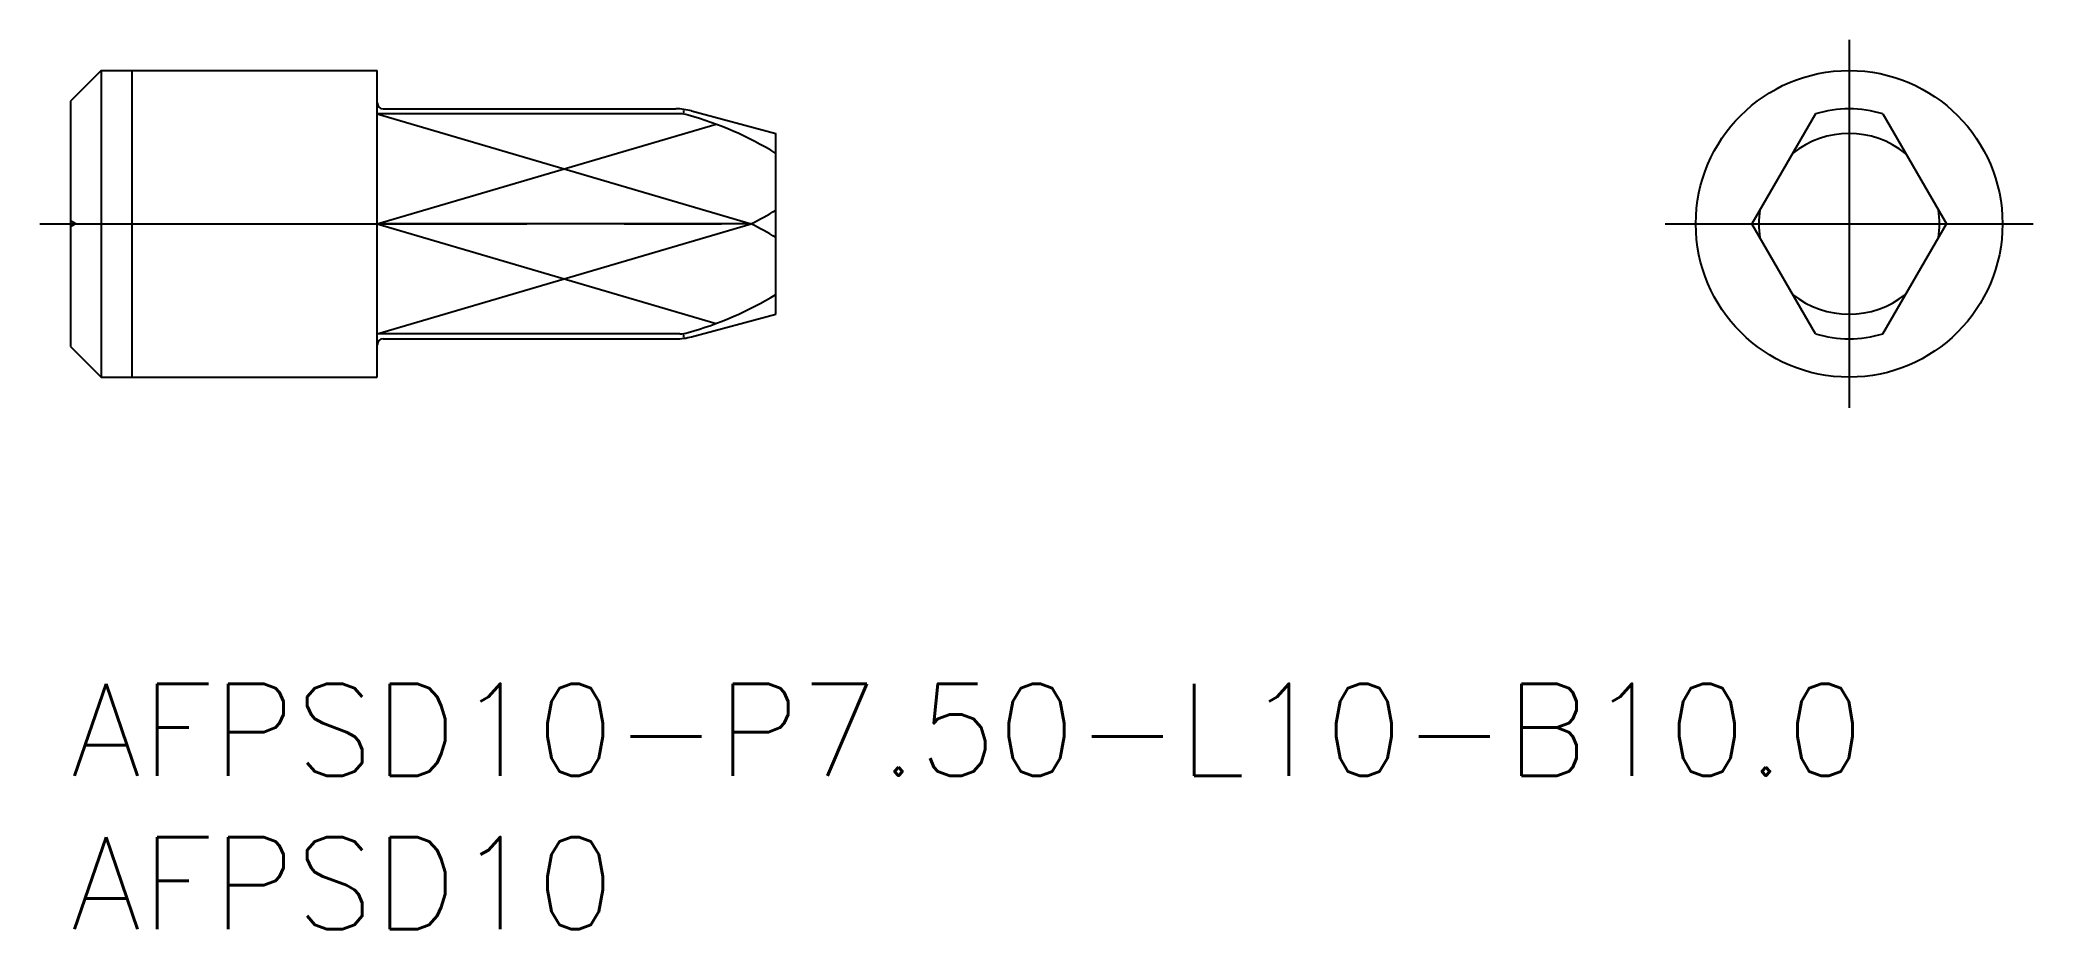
# Model space of a CAD drawing. Extents: x -1 to 64, y -8 to 21.
import ezdxf

# ---------------------------------------------------------------- set-up
doc = ezdxf.new("R2010")
doc.units = 0
doc.header["$LTSCALE"] = 0.5
doc.linetypes.add('CENTER', pattern=[50.8, 31.75, -6.35, 6.35, -6.35])
doc.linetypes.add('DASHED', pattern=[19.05, 12.7, -6.35])
for name, color, linetype in [('MSM_CENTER', 1, 'CENTER'), ('MSM_CONTINUOUS', 7, 'CONTINUOUS'), ('MSM_DASHED', 4, 'DASHED'), ('MSM_NARROW', 5, 'CONTINUOUS'), ('MSM_PART_NUMBER', 7, 'CONTINUOUS')]:
    doc.layers.add(name, color=color, linetype=linetype)
doc.styles.get("Standard").update_dxf_attribs({"font": 'txt.shx', "height": 3, "bigfont": 'bigfont.shx'})

# ---------------------------------------------------------------- blocks, each defined once
blk = doc.blocks.new('*U17')
at = {"layer": 'MSM_PART_NUMBER'}
blk.add_text('AFPSD10-P7.50-L10-B10.0', height=3, dxfattribs=at).set_placement((0, -3))
blk = doc.blocks.new('*U18')
at = {"layer": 'MSM_PART_NUMBER'}
blk.add_text('AFPSD10', height=3, dxfattribs=at).set_placement((0, -8))

msp = doc.modelspace()

# ---------------------------------------------------------------- linework, layer by layer
at = {"layer": 'MSM_CENTER'}
for p, q in [((58, 21), (58, 9)), ((-1, 15), (24, 15)), ((52, 15), (64, 15))]:
    msp.add_line(p, q, dxfattribs=at)
at = {"layer": 'MSM_CONTINUOUS'}
for p, q in [((1, 20), (0, 19)), ((1, 20), (1, 10)), ((1, 20), (10, 20)), ((10, 10), (10, 20)), ((0, 19), (0, 11)), ((19.866, 18.585), (10, 18.585)), ((10.2, 18.75), (19.737, 18.75)), ((20.254, 18.682), (23, 17.946)), ((56.9, 18.585), (54.83, 15)), ((59.1, 18.585), (61.17, 15)), ((23, 12.054), (23, 17.946)), ((22.2, 15), (10, 15)), ((56.9, 11.415), (54.83, 15)), ((59.1, 11.415), (61.17, 15)), ((20.254, 11.318), (23, 12.054)), ((19.866, 11.415), (10, 11.415)), ((10.2, 11.25), (19.737, 11.25)), ((0, 11), (1, 10)), ((1, 10), (10, 10))]:
    msp.add_line(p, q, dxfattribs=at)
msp.add_circle((58, 15), 5, dxfattribs=at)
for centre, radius, start, end in [((10.2, 18.95), 0.2, 180, 270), ((19.737, 16.75), 2, 75, 90), ((19.866, 17.585), 1, 74.33938, 90), ((17.067, 7.602), 11.368, 58.5393, 74.33938), ((58, 15), 3.75, 72.94238, 107.05762), ((58, 15), 2.946, 51.287, 128.713), ((17.067, 25.143), 11.368, 296.84153, 301.4607), ((17.067, 4.857), 11.368, 58.5393, 63.15847), ((58, 15), 2.946, 171.287, 188.713), ((58, 15), 2.946, 351.287, 8.713), ((17.067, 22.398), 11.368, 285.66062, 301.4607), ((58, 15), 2.946, 231.287, 308.713), ((10.2, 11.05), 0.2, 90, 180), ((19.737, 13.25), 2, 270, 285), ((19.866, 12.415), 1, 270, 285.66062), ((58, 15), 3.75, 252.94238, 287.05762)]:
    msp.add_arc(centre, radius, start, end, dxfattribs=at)
at = {"layer": 'MSM_DASHED'}
for q in [(0, 15.1), (0, 14.9)]:
    msp.add_line((0.173, 15), q, dxfattribs=at)
at = {"layer": 'MSM_NARROW'}
for p, q in [((2, 20), (2, 10)), ((10, 18.585), (22.2, 15)), ((10, 15), (21.053, 18.248)), ((20, 18.623), (20, 18.697)), ((10, 11.415), (22.2, 15)), ((10, 15), (21.053, 11.752)), ((20, 11.303), (20, 11.377))]:
    msp.add_line(p, q, dxfattribs=at)

# ---------------------------------------------------------------- block references
at = {"layer": 'MSM_CONTINUOUS'}
for name in ['*U17', '*U18']:
    msp.add_blockref(name, (0, 0), dxfattribs=at)

doc.saveas('drawing.dxf')
